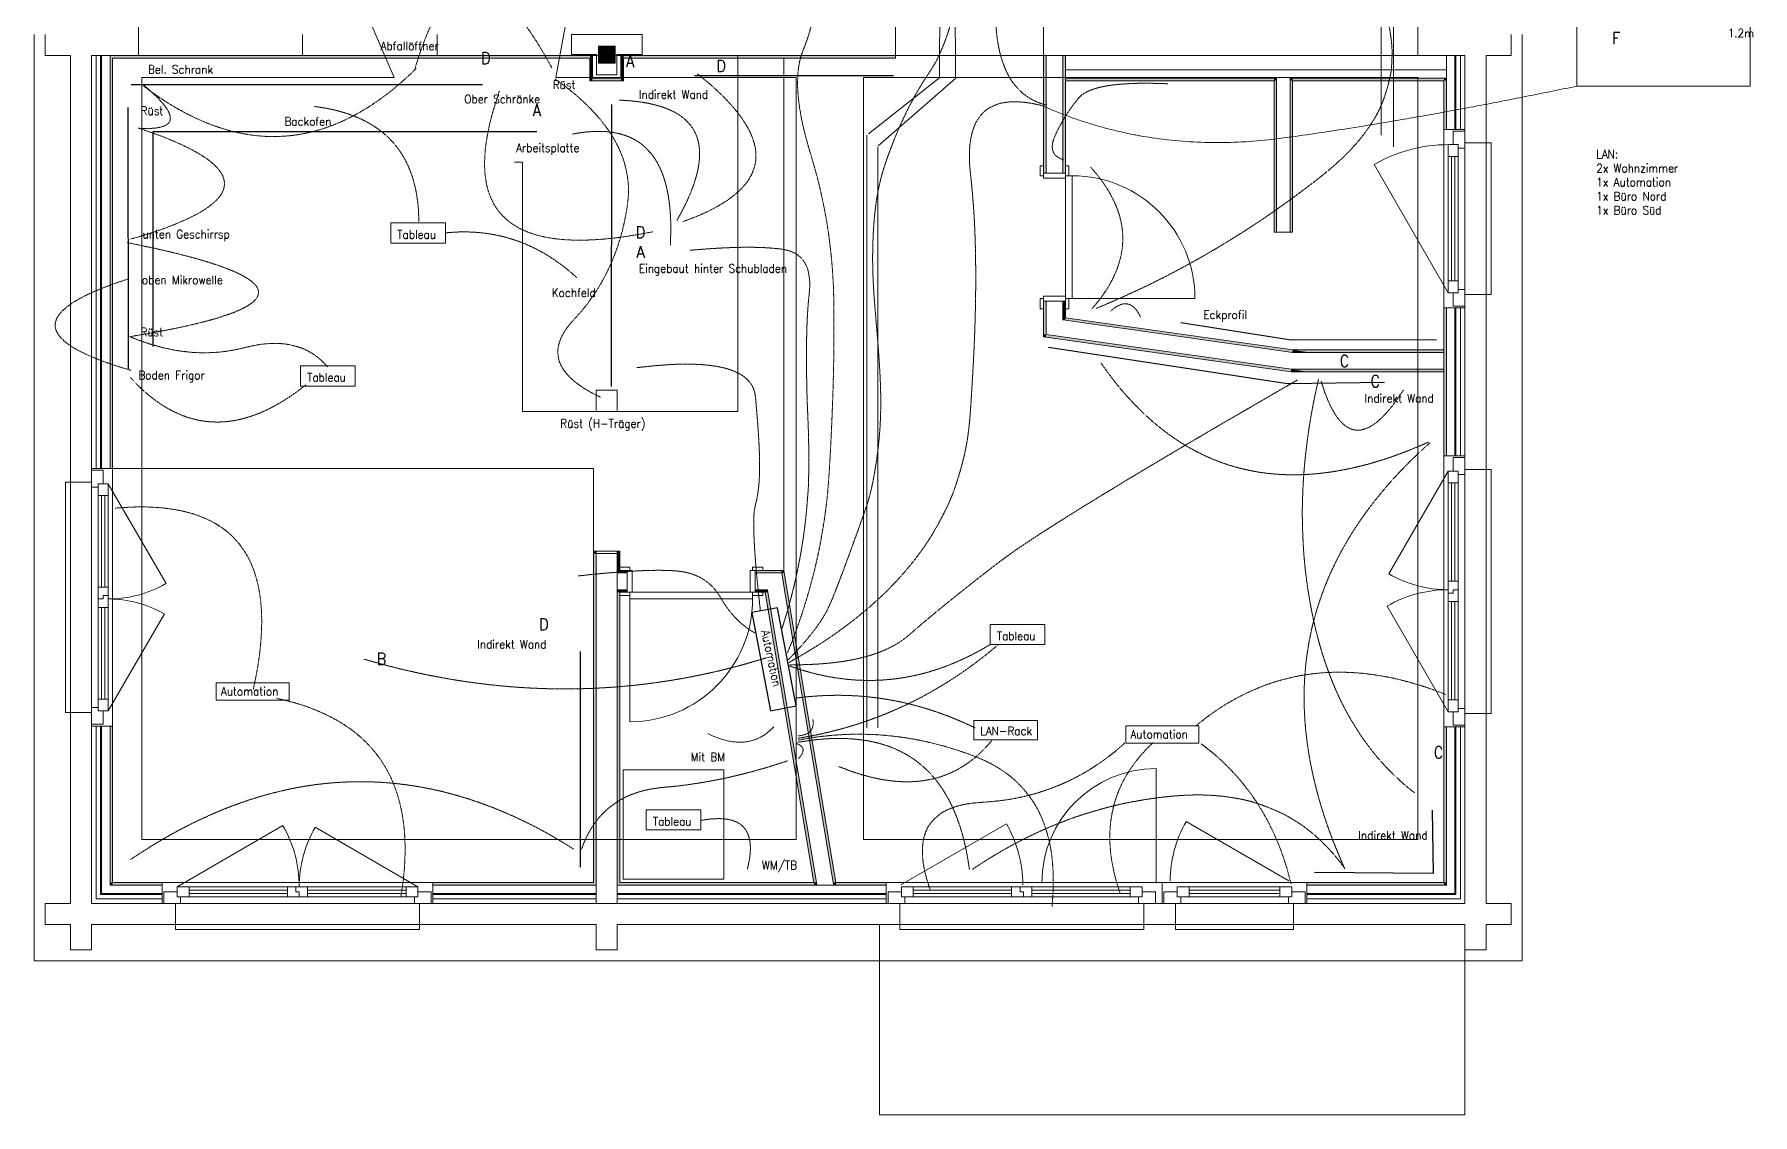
# Model space of a CAD drawing. Header units: millimetres. Extents: x -10377 to 8287, y -8757 to 3333.
# Drawn here: x -10347 to -132, y -8757 to -2337 of the extents above; entities that cross this region are included whole.
import ezdxf

# ---------------------------------------------------------------- set-up
doc = ezdxf.new("R2010")
doc.units = ezdxf.units.MM
doc.linetypes.add('CENTERTINY', pattern=[7.62, 4.7625, -0.9525, 0.9525, -0.9525])
doc.linetypes.add('DASHEDTINY', pattern=[2.8575, 1.905, -0.9525])
doc.layers.get('0').update_dxf_attribs({"linetype": 'CONTINUOUS'})
for name, color, linetype in [('0 Neu', 7, 'CONTINUOUS'), ('010 Aussenwände', 7, 'CONTINUOUS'), ('010 Aussenwände Bauteilschraffuren Neu', 7, 'CONTINUOUS'), ('010 Aussenwände Neu', 7, 'CONTINUOUS'), ('010 Aussenwände Schichttrennlinien Neu', 7, 'CONTINUOUS'), ('010 Fenster Neu', 7, 'CONTINUOUS'), ('010 Türen Neu', 7, 'CONTINUOUS'), ('015 Innenwände', 7, 'CONTINUOUS'), ('015 Innenwände Bauteilschraffuren Neu', 7, 'CONTINUOUS'), ('015 Innenwände Neu', 7, 'CONTINUOUS'), ('015 Innenwände Schichttrennlinien Neu', 7, 'CONTINUOUS'), ('020 Stützen Bauteilschraffuren Neu', 7, 'CONTINUOUS'), ('020 Stützen Neu', 7, 'CONTINUOUS'), ('035 Decken', 7, 'CONTINUOUS'), ('080 Raumdefinitionen innen Kontur Neu', 7, 'CONTINUOUS')]:
    doc.layers.add(name, color=color, linetype=linetype)
for name, color, linetype, lineweight in [('005 Keller', 7, 'CONTINUOUS', 0), ('007 Balkon', 7, 'CONTINUOUS', 0), ('230V Boden', 5, 'DASHEDTINY', 18), ('230V Decke', 5, 'CONTINUOUS', 18), ('230V Wand', 5, 'CENTERTINY', 18), ('400V Boden', 1, 'DASHEDTINY', 18), ('Bus Boden', 6, 'DASHEDTINY', 18), ('LAN Boden ', 3, 'DASHEDTINY', 18), ('LED Bänder', 150, 'CONTINUOUS', 30)]:
    doc.layers.add(name, color=color, linetype=linetype, lineweight=lineweight)
doc.layers.add('100 Betriebsmittel', color=253, linetype='CONTINUOUS', lineweight=0, true_color=0xa0a0a4)
doc.layers.add('105 Elektrotrasse', color=96, linetype='CONTINUOUS', lineweight=15, true_color=0x008000)
doc.styles.get("Standard").update_dxf_attribs({"font": 'standard'})

msp = doc.modelspace()

# ---------------------------------------------------------------- hatches: boundary and pattern name
at = {"layer": '010 Aussenwände Bauteilschraffuren Neu', "linetype": 'CONTINUOUS', "lineweight": 13, "true_color": 0xdfdfdf}
for points in [[(-2977, -2597), (-4217, -2597), (-4217, -2612), (-2977, -2612)], [(-2977, -2612), (-2962, -2612), (-2962, -2597), (-2977, -2597)], [(-2882, -2612), (-2867, -2612), (-2867, -2597), (-2882, -2597)], [(-2867, -2612), (-1967, -2612), (-1967, -2597), (-2867, -2597)]]:
    msp.add_hatch(color=254, dxfattribs=at).paths.add_polyline_path(points, flags=0)
at = {"layer": '015 Innenwände Bauteilschraffuren Neu', "linetype": 'CONTINUOUS', "lineweight": 13, "true_color": 0xdfdfdf}
for points in [[(-9897, -2462), (-9897, -4917), (-9882, -4917), (-9882, -2462)], [(-7044, -2462), (-9882, -2462), (-9882, -2477), (-7044, -2477)], [(-7044, -2462), (-7044, -2477), (-7029, -2462)], [(-7044, -2477), (-7029, -2477), (-7029, -2462)], [(-7029, -2597), (-7029, -2477), (-7044, -2477), (-7044, -2597)], [(-6859, -2477), (-6844, -2477), (-6859, -2462)], [(-6859, -2462), (-6844, -2477), (-6844, -2462)], [(-6859, -2477), (-6859, -2597), (-6844, -2597), (-6844, -2477)], [(-6844, -2477), (-5227, -2477), (-5227, -2462), (-6844, -2462)], [(-4332, -2462), (-4347, -2462), (-4347, -3162), (-4332, -3162)], [(-4232, -2462), (-4232, -3162), (-4217, -3162), (-4217, -2462)], [(-7044, -2597), (-7044, -2612), (-7029, -2597)], [(-7029, -2597), (-7044, -2612), (-7029, -2612)], [(-6859, -2597), (-7029, -2597), (-7029, -2612), (-6859, -2612)], [(-6859, -2597), (-6844, -2612), (-6844, -2597)], [(-6859, -2612), (-6844, -2612), (-6859, -2597)], [(-2977, -2612), (-2977, -3512), (-2962, -3512), (-2962, -2612)], [(-2867, -3512), (-2867, -2612), (-2882, -2612), (-2882, -3512)], [(-1967, -2612), (-1952, -2612), (-1952, -2597), (-1954, -2597)], [(-1967, -2612), (-1954, -2597), (-1967, -2597)], [(-1967, -2612), (-1967, -2902), (-1952, -2902), (-1952, -2612)], [(-4332, -3922), (-4347, -3922), (-4347, -4119), (-4332, -4121)], [(-4232, -3922), (-4232, -4019), (-4217, -4021), (-4217, -3922)], [(-1967, -4842), (-1952, -4842), (-1952, -3962), (-1967, -3962)], [(-4232, -4019), (-4232, -4034), (-4217, -4021)], [(-4217, -4021), (-4232, -4034), (-4217, -4036)], [(-4217, -4036), (-2868, -4227), (-2867, -4212), (-4217, -4021)], [(-4332, -4121), (-4347, -4119), (-4347, -4134)], [(-4332, -4121), (-4347, -4134), (-4332, -4136)], [(-4332, -4136), (-2876, -4342), (-2875, -4327), (-4332, -4121)], [(-2867, -4212), (-2868, -4227), (-2760, -4227)], [(-2760, -4227), (-1967, -4227), (-1967, -4212), (-2867, -4212)], [(-2876, -4342), (-2769, -4342), (-2875, -4327)], [(-2875, -4327), (-2769, -4342), (-1967, -4342), (-1967, -4327)], [(-7007, -5422), (-7022, -5407), (-7022, -5422)], [(-7007, -5407), (-7022, -5407), (-7007, -5422)], [(-6882, -5422), (-6867, -5422), (-6867, -5407)], [(-6882, -5407), (-6882, -5422), (-6867, -5407)], [(-7022, -5422), (-7022, -7377), (-7007, -7377), (-7007, -5422)], [(-6882, -5422), (-6882, -5522), (-6867, -5522), (-6867, -5422)], [(-6882, -5522), (-6882, -5537), (-6867, -5537), (-6867, -5522)], [(-6867, -5522), (-6867, -5537), (-6822, -5537), (-6822, -5522)], [(-6062, -5522), (-6062, -5537), (-5904, -5537), (-5907, -5522)], [(-5892, -5522), (-5907, -5522), (-5904, -5537)], [(-5904, -5537), (-5889, -5537), (-5892, -5522)], [(-5904, -5537), (-5597, -7377), (-5582, -7377), (-5889, -5537)], [(-6882, -5637), (-6882, -5652), (-6867, -5652), (-6867, -5637)], [(-6882, -5652), (-6882, -7377), (-6867, -7377), (-6867, -5652)], [(-6867, -5637), (-6867, -5652), (-6822, -5652), (-6822, -5637)], [(-6062, -5637), (-6062, -5652), (-6002, -5652), (-6004, -5637)], [(-5989, -5637), (-6004, -5637), (-6002, -5652)], [(-6002, -5652), (-5987, -5652), (-5989, -5637)], [(-6002, -5652), (-5713, -7377), (-5698, -7377), (-5987, -5652)], [(-9882, -6447), (-9897, -6447), (-9897, -7377), (-9882, -7377)], [(-1967, -7377), (-1952, -7377), (-1952, -6452), (-1967, -6452)], [(-9897, -7377), (-9897, -7392), (-9882, -7377)], [(-9882, -7377), (-9897, -7392), (-9882, -7392)], [(-9882, -7377), (-9882, -7392), (-9587, -7392), (-9587, -7377)], [(-7977, -7392), (-7007, -7392), (-7007, -7377), (-7977, -7377)], [(-5713, -7377), (-6882, -7377), (-6882, -7392), (-5711, -7392)], [(-5698, -7377), (-5713, -7377), (-5711, -7392), (-5696, -7392)], [(-5582, -7377), (-5597, -7377), (-5594, -7392), (-5579, -7392)], [(-5582, -7377), (-5579, -7392), (-5282, -7392), (-5282, -7377)], [(-1967, -7377), (-2782, -7377), (-2782, -7392), (-1967, -7392)], [(-1967, -7377), (-1952, -7392), (-1952, -7377)], [(-1967, -7392), (-1952, -7392), (-1967, -7377)]]:
    msp.add_hatch(color=254, dxfattribs=at).paths.add_polyline_path(points, flags=0)
at = {"layer": '020 Stützen Bauteilschraffuren Neu', "linetype": 'CONTINUOUS', "lineweight": 0}
msp.add_hatch(color=7, dxfattribs=at).paths.add_polyline_path([(-6994, -2507), (-6894, -2507), (-6894, -2407), (-6994, -2407)], flags=0)

# ---------------------------------------------------------------- linework, layer by layer
msp.add_line((-7682, -2636), (-9771, -2636))
at = {"layer": '0 Neu', "color": 7, "linetype": 'CONTINUOUS', "lineweight": 13}
msp.add_lwpolyline([(-7154, -2337), (-6734, -2337), (-6734, -2457), (-6884, -2457), (-6884, -2577), (-7004, -2577), (-7004, -2457), (-7154, -2457), (-7154, -2337)], dxfattribs=at)
at = {"layer": '005 Keller', "color": 7, "linetype": 'CONTINUOUS', "lineweight": 0}
for p, q in [((-10347, -7842), (-10347, -2337)), ((-1502, -7842), (-1502, -2337)), ((-10347, -7842), (-1502, -7842))]:
    msp.add_line(p, q, dxfattribs=at)
at = {"layer": '005 Keller', "color": 8, "linetype": 'CONTINUOUS', "lineweight": 13}
for points in [[(-8478, -1966), (-8207, -2592)], [(-7131, -1966), (-7247, -2592)], [(-7247, -2592), (-5817, -2592), (-5817, -7122), (-9707, -7122), (-9707, -2592), (-8207, -2592)]]:
    msp.add_lwpolyline(points, dxfattribs=at)
at = {"layer": '005 Keller', "color": 7, "linetype": 'CONTINUOUS', "lineweight": 0}
msp.add_lwpolyline([(-7492, -3097), (-7444, -3097), (-7444, -4577), (-6164, -4577), (-6164, -2462)], dxfattribs=at)
at = {"layer": '005 Keller', "color": 8, "linetype": 'CONTINUOUS', "lineweight": 13}
msp.add_lwpolyline([(-5417, -2592), (-2122, -2592), (-2122, -7122), (-5417, -7122)], close=True, dxfattribs=at)
at = {"layer": '007 Balkon', "color": 7, "linetype": 'CONTINUOUS', "lineweight": 0}
msp.add_lwpolyline([(-1842, -7627), (-1842, -8757), (-5322, -8757), (-5322, -7627)], dxfattribs=at)
at = {"layer": '010 Aussenwände', "color": 7, "linetype": 'CONTINUOUS', "lineweight": 18}
for p, q in [((-1842, -2982), (-1842, -2912)), ((-1717, -2982), (-1842, -2982)), ((-1717, -3882), (-1842, -3882)), ((-1842, -3882), (-1842, -3952)), ((-1842, -4922), (-1842, -4852)), ((-10132, -4997), (-10007, -4997)), ((-10007, -4997), (-10007, -4927)), ((-1717, -4922), (-1842, -4922)), ((-10132, -6367), (-10007, -6367)), ((-10007, -6367), (-10007, -6437)), ((-1717, -6372), (-1842, -6372)), ((-1842, -6372), (-1842, -6442)), ((-9507, -7502), (-9577, -7502)), ((-9507, -7627), (-9507, -7502)), ((-8057, -7627), (-8057, -7502)), ((-8057, -7502), (-7987, -7502)), ((-5202, -7502), (-5272, -7502)), ((-5202, -7627), (-5202, -7502)), ((-3752, -7627), (-3752, -7502)), ((-3752, -7502), (-3682, -7502)), ((-3562, -7502), (-3632, -7502)), ((-3562, -7627), (-3562, -7502)), ((-2862, -7627), (-2862, -7502)), ((-2862, -7502), (-2792, -7502))]:
    msp.add_line(p, q, dxfattribs=at)
for points in [[(-10132, -2462), (-10132, -4997)], [(-10007, -4997), (-10007, -2462)], [(-1842, -2462), (-1842, -2982)], [(-1717, -2982), (-1717, -2462)], [(-1842, -3882), (-1842, -4922)], [(-1717, -4922), (-1717, -3882)], [(-10132, -6367), (-10132, -7502)], [(-10007, -7502), (-10007, -6367)], [(-1842, -6372), (-1842, -7502)], [(-1717, -7502), (-1717, -6372)], [(-10132, -7502), (-10282, -7502)], [(-10282, -7502), (-10282, -7627)], [(-9507, -7502), (-10007, -7502)], [(-7007, -7502), (-8057, -7502)], [(-5202, -7502), (-6882, -7502)], [(-3562, -7502), (-3752, -7502)], [(-1842, -7502), (-2862, -7502)], [(-1567, -7502), (-1717, -7502)], [(-1567, -7627), (-1567, -7502)], [(-10282, -7627), (-10132, -7627)], [(-10132, -7627), (-10132, -7777)], [(-10007, -7627), (-9507, -7627)], [(-10007, -7777), (-10007, -7627)], [(-8057, -7627), (-7007, -7627)], [(-6882, -7627), (-5202, -7627)], [(-3752, -7627), (-3562, -7627)], [(-2862, -7627), (-1842, -7627)], [(-1842, -7627), (-1842, -7777)], [(-1717, -7627), (-1567, -7627)], [(-1717, -7777), (-1717, -7627)], [(-10132, -7777), (-10007, -7777)], [(-1842, -7777), (-1717, -7777)]]:
    msp.add_lwpolyline(points, dxfattribs=at)
at = {"layer": '010 Aussenwände Neu', "color": 7, "linetype": 'CONTINUOUS', "lineweight": 0}
for points in [[(-1952, -2462), (-4217, -2462)], [(-4217, -2462), (-4217, -2547)], [(-4217, -2547), (-4217, -2597)], [(-1902, -2462), (-1952, -2462)], [(-1896, -2462), (-1902, -2462)], [(-1869, -2462), (-1896, -2462)], [(-1842, -2462), (-1869, -2462)], [(-4217, -2597), (-4217, -2612)], [(-4217, -2612), (-2977, -2612)], [(-2867, -2612), (-1967, -2612)]]:
    msp.add_lwpolyline(points, dxfattribs=at)
at = {"layer": '010 Aussenwände Schichttrennlinien Neu', "color": 7, "linetype": 'CONTINUOUS', "lineweight": 0}
for p, q in [((-4217, -2547), (-1952, -2547)), ((-1952, -2462), (-1952, -2547)), ((-1952, -2462), (-1952, -2547)), ((-1952, -2547), (-1952, -2594)), ((-1952, -2547), (-1952, -2594)), ((-1902, -2462), (-1902, -2534)), ((-1896, -2462), (-1896, -2526)), ((-1869, -2462), (-1869, -2494)), ((-4217, -2597), (-2962, -2597)), ((-2962, -2597), (-2962, -2612)), ((-2962, -2597), (-2962, -2612)), ((-2882, -2612), (-2882, -2597)), ((-2882, -2612), (-2882, -2597)), ((-2882, -2597), (-1967, -2597)), ((-1954, -2597), (-1967, -2597)), ((-1954, -2597), (-1967, -2597))]:
    msp.add_line(p, q, dxfattribs=at)
at = {"layer": '010 Fenster Neu', "color": 7, "linetype": 'CONTINUOUS', "lineweight": 0}
for p, q in [((-1952, -2902), (-1967, -2902)), ((-1967, -3962), (-1967, -2902)), ((-1902, -2902), (-1952, -2902)), ((-1912, -2912), (-1912, -2992)), ((-1842, -2912), (-1912, -2912)), ((-1896, -2902), (-1902, -2902)), ((-1869, -2902), (-1896, -2902)), ((-1842, -2902), (-1869, -2902)), ((-1842, -3962), (-1842, -2902)), ((-1842, -3012), (-1842, -2912)), ((-1882, -2992), (-1942, -2992)), ((-1942, -2992), (-1942, -3062)), ((-1942, -3062), (-1942, -3802)), ((-1942, -3062), (-1882, -3062)), ((-1922, -3062), (-1922, -3802)), ((-1912, -2992), (-1882, -2992)), ((-1902, -3802), (-1902, -3062)), ((-1882, -2992), (-1882, -3012)), ((-1882, -3062), (-1882, -2992)), ((-1882, -3012), (-1842, -3012)), ((-1882, -3802), (-1882, -3062)), ((-1842, -3852), (-1842, -3012)), ((-1717, -2982), (-1687, -2982)), ((-1717, -2982), (-1717, -3882)), ((-1687, -2982), (-1687, -3882)), ((-1942, -3872), (-2382, -3109)), ((-1882, -3802), (-1942, -3802)), ((-1942, -3802), (-1942, -3872)), ((-1942, -3872), (-1882, -3872)), ((-1882, -3872), (-1912, -3872)), ((-1912, -3872), (-1912, -3952)), ((-1882, -3872), (-1882, -3802)), ((-1842, -3852), (-1882, -3852)), ((-1882, -3852), (-1882, -3872)), ((-1842, -3952), (-1842, -3852)), ((-1687, -3882), (-1717, -3882)), ((-1952, -3962), (-1967, -3962)), ((-1902, -3962), (-1952, -3962)), ((-1912, -3952), (-1842, -3952)), ((-1896, -3962), (-1902, -3962)), ((-1869, -3962), (-1896, -3962)), ((-1842, -3962), (-1869, -3962)), ((-1952, -4842), (-1967, -4842)), ((-1967, -6452), (-1967, -4842)), ((-1902, -4842), (-1952, -4842)), ((-1912, -4932), (-1912, -4852)), ((-1912, -4852), (-1842, -4852)), ((-1896, -4842), (-1902, -4842)), ((-1869, -4842), (-1896, -4842)), ((-1842, -4842), (-1869, -4842)), ((-1842, -6452), (-1842, -4842)), ((-1842, -4852), (-1842, -4952)), ((-10132, -4997), (-10162, -4997)), ((-10162, -4997), (-10162, -6367)), ((-10132, -4997), (-10132, -6367)), ((-10007, -4917), (-9980, -4917)), ((-10007, -6447), (-10007, -4917)), ((-10007, -5027), (-10007, -4927)), ((-10007, -4927), (-9937, -4927)), ((-9980, -4917), (-9953, -4917)), ((-9953, -4917), (-9947, -4917)), ((-9947, -4917), (-9897, -4917)), ((-9937, -4927), (-9937, -5007)), ((-9897, -4917), (-9882, -4917)), ((-9882, -6447), (-9882, -4917)), ((-1942, -4932), (-2294, -5542)), ((-1942, -5002), (-1942, -4932)), ((-1942, -4932), (-1882, -4932)), ((-1942, -5587), (-1942, -5002)), ((-1882, -5002), (-1942, -5002)), ((-1922, -5587), (-1922, -5002)), ((-1882, -4932), (-1912, -4932)), ((-1902, -5002), (-1902, -5587)), ((-1882, -4952), (-1882, -4932)), ((-1882, -4932), (-1882, -5002)), ((-1842, -4952), (-1882, -4952)), ((-1882, -5002), (-1882, -5587)), ((-1842, -4952), (-1842, -6342)), ((-1687, -4922), (-1717, -4922)), ((-1717, -6372), (-1717, -4922)), ((-1687, -6372), (-1687, -4922)), ((-10007, -6337), (-10007, -5027)), ((-9967, -5027), (-10007, -5027)), ((-9937, -5007), (-9967, -5007)), ((-9967, -5007), (-9967, -5027)), ((-9967, -5007), (-9907, -5007)), ((-9967, -5077), (-9967, -5007)), ((-9967, -5622), (-9967, -5077)), ((-9907, -5077), (-9967, -5077)), ((-9947, -5622), (-9947, -5077)), ((-9927, -5077), (-9927, -5622)), ((-9907, -5007), (-9907, -5077)), ((-9907, -5007), (-9564, -5600)), ((-9907, -5077), (-9907, -5622)), ((-1942, -5657), (-1942, -5587)), ((-1942, -5587), (-1882, -5587)), ((-1882, -5587), (-1882, -5637)), ((-9967, -5692), (-9967, -5622)), ((-9967, -5622), (-9907, -5622)), ((-9937, -5692), (-9967, -5692)), ((-9967, -5742), (-9967, -5692)), ((-9967, -5692), (-9937, -5692)), ((-9937, -5672), (-9937, -5692)), ((-9907, -5672), (-9937, -5672)), ((-9937, -5692), (-9937, -5672)), ((-9937, -5672), (-9907, -5672)), ((-9907, -5622), (-9907, -5672)), ((-9907, -5672), (-9907, -5742)), ((-1942, -5707), (-1942, -5657)), ((-1942, -5657), (-1912, -5657)), ((-1912, -5657), (-1942, -5657)), ((-1942, -6292), (-1942, -5707)), ((-1882, -5707), (-1942, -5707)), ((-1922, -6292), (-1922, -5707)), ((-1912, -5657), (-1912, -5637)), ((-1912, -5637), (-1882, -5637)), ((-1912, -5637), (-1912, -5657)), ((-1882, -5637), (-1912, -5637)), ((-1902, -5707), (-1902, -6292)), ((-1882, -5637), (-1882, -5707)), ((-1882, -5707), (-1882, -6292)), ((-9967, -6287), (-9967, -5742)), ((-9907, -5742), (-9967, -5742)), ((-9947, -6287), (-9947, -5742)), ((-9927, -5742), (-9927, -6287)), ((-9907, -5742), (-9907, -6287)), ((-9907, -6357), (-9574, -5781)), ((-1942, -6362), (-2304, -5734)), ((-9967, -6287), (-9907, -6287)), ((-9967, -6357), (-9967, -6287)), ((-9907, -6287), (-9907, -6357)), ((-1942, -6362), (-1942, -6292)), ((-1942, -6292), (-1882, -6292)), ((-1882, -6292), (-1882, -6362)), ((-10162, -6367), (-10132, -6367)), ((-10007, -6437), (-10007, -6337)), ((-10007, -6337), (-9967, -6337)), ((-9967, -6337), (-9967, -6357)), ((-9967, -6357), (-9937, -6357)), ((-9907, -6357), (-9967, -6357)), ((-9937, -6357), (-9937, -6437)), ((-1882, -6362), (-1942, -6362)), ((-1912, -6442), (-1912, -6362)), ((-1912, -6362), (-1882, -6362)), ((-1882, -6362), (-1882, -6342)), ((-1882, -6342), (-1842, -6342)), ((-1842, -6342), (-1842, -6442)), ((-1717, -6372), (-1687, -6372)), ((-9937, -6437), (-10007, -6437)), ((-10007, -6447), (-9980, -6447)), ((-9980, -6447), (-9953, -6447)), ((-9953, -6447), (-9947, -6447)), ((-9947, -6447), (-9897, -6447)), ((-9897, -6447), (-9882, -6447)), ((-1952, -6452), (-1967, -6452)), ((-1902, -6452), (-1952, -6452)), ((-1842, -6442), (-1912, -6442)), ((-1896, -6452), (-1902, -6452)), ((-1869, -6452), (-1896, -6452)), ((-1842, -6452), (-1869, -6452)), ((-3678, -7380), (-3678, -6700)), ((-9497, -7402), (-8869, -7039)), ((-5196, -7391), (-4568, -7028)), ((-2889, -7368), (-3500, -7015)), ((-8067, -7402), (-8677, -7049)), ((-9587, -7392), (-9587, -7377)), ((-9587, -7377), (-7977, -7377)), ((-9587, -7442), (-9587, -7392)), ((-9587, -7448), (-9587, -7442)), ((-9587, -7475), (-9587, -7448)), ((-9577, -7432), (-9497, -7432)), ((-9577, -7502), (-9577, -7432)), ((-9497, -7462), (-9497, -7402)), ((-9497, -7402), (-9427, -7402)), ((-9497, -7432), (-9497, -7462)), ((-9427, -7402), (-8842, -7402)), ((-9427, -7402), (-9427, -7462)), ((-9427, -7422), (-8842, -7422)), ((-8842, -7442), (-9427, -7442)), ((-8842, -7462), (-8842, -7402)), ((-8842, -7402), (-8792, -7402)), ((-8792, -7402), (-8792, -7432)), ((-8792, -7432), (-8792, -7402)), ((-8792, -7402), (-8722, -7402)), ((-8792, -7432), (-8772, -7432)), ((-8772, -7432), (-8792, -7432)), ((-8772, -7432), (-8772, -7462)), ((-8772, -7462), (-8772, -7432)), ((-8722, -7402), (-8137, -7402)), ((-8722, -7402), (-8722, -7462)), ((-8722, -7422), (-8137, -7422)), ((-8137, -7442), (-8722, -7442)), ((-8137, -7462), (-8137, -7402)), ((-8137, -7402), (-8067, -7402)), ((-8067, -7402), (-8067, -7462)), ((-8067, -7462), (-8067, -7432)), ((-8067, -7432), (-7987, -7432)), ((-7987, -7432), (-7987, -7502)), ((-7977, -7392), (-7977, -7377)), ((-7977, -7442), (-7977, -7392)), ((-7977, -7448), (-7977, -7442)), ((-7977, -7475), (-7977, -7448)), ((-5282, -7392), (-5282, -7377)), ((-5282, -7377), (-3642, -7377)), ((-5282, -7442), (-5282, -7392)), ((-5282, -7448), (-5282, -7442)), ((-5282, -7475), (-5282, -7448)), ((-5272, -7432), (-5192, -7432)), ((-5272, -7502), (-5272, -7432)), ((-5192, -7462), (-5192, -7402)), ((-5192, -7402), (-5122, -7402)), ((-5192, -7432), (-5192, -7462)), ((-5122, -7402), (-4537, -7402)), ((-5122, -7402), (-5122, -7462)), ((-5122, -7422), (-4537, -7422)), ((-4537, -7442), (-5122, -7442)), ((-4537, -7462), (-4537, -7402)), ((-4537, -7402), (-4487, -7402)), ((-4487, -7402), (-4487, -7432)), ((-4487, -7432), (-4487, -7402)), ((-4487, -7402), (-4417, -7402)), ((-4487, -7432), (-4467, -7432)), ((-4467, -7432), (-4487, -7432)), ((-4467, -7432), (-4467, -7462)), ((-4467, -7462), (-4467, -7432)), ((-4417, -7402), (-3832, -7402)), ((-4417, -7402), (-4417, -7462)), ((-4417, -7422), (-3832, -7422)), ((-3832, -7442), (-4417, -7442)), ((-3832, -7462), (-3832, -7402)), ((-3832, -7402), (-3762, -7402)), ((-3762, -7402), (-3762, -7462)), ((-3762, -7462), (-3762, -7432)), ((-3762, -7432), (-3682, -7432)), ((-3682, -7432), (-3682, -7502)), ((-3642, -7392), (-3642, -7377)), ((-3642, -7392), (-3642, -7377)), ((-3642, -7377), (-2782, -7377)), ((-3642, -7442), (-3642, -7392)), ((-3642, -7442), (-3642, -7392)), ((-3642, -7448), (-3642, -7442)), ((-3642, -7448), (-3642, -7442)), ((-3642, -7475), (-3642, -7448)), ((-3642, -7475), (-3642, -7448)), ((-3632, -7432), (-3552, -7432)), ((-3632, -7502), (-3632, -7432)), ((-3552, -7462), (-3552, -7402)), ((-3552, -7402), (-3482, -7402)), ((-3552, -7432), (-3552, -7462)), ((-3482, -7402), (-2942, -7402)), ((-3482, -7402), (-3482, -7462)), ((-3482, -7422), (-2942, -7422)), ((-2942, -7442), (-3482, -7442)), ((-2942, -7462), (-2942, -7402)), ((-2942, -7402), (-2872, -7402)), ((-2872, -7402), (-2872, -7462)), ((-2872, -7462), (-2872, -7432)), ((-2872, -7432), (-2792, -7432)), ((-2792, -7432), (-2792, -7502)), ((-2782, -7392), (-2782, -7377)), ((-2782, -7442), (-2782, -7392)), ((-2782, -7448), (-2782, -7442)), ((-2782, -7475), (-2782, -7448)), ((-9587, -7502), (-9587, -7475)), ((-9587, -7502), (-7977, -7502)), ((-9477, -7502), (-9577, -7502)), ((-9497, -7462), (-9477, -7462)), ((-9427, -7462), (-9497, -7462)), ((-9477, -7462), (-9477, -7502)), ((-8087, -7502), (-9477, -7502)), ((-8842, -7462), (-9427, -7462)), ((-8772, -7462), (-8842, -7462)), ((-8722, -7462), (-8772, -7462)), ((-8137, -7462), (-8722, -7462)), ((-8067, -7462), (-8137, -7462)), ((-8087, -7502), (-8087, -7462)), ((-8087, -7462), (-8067, -7462)), ((-7987, -7502), (-8087, -7502)), ((-7977, -7502), (-7977, -7475)), ((-5282, -7502), (-5282, -7475)), ((-5282, -7502), (-3642, -7502)), ((-5172, -7502), (-5272, -7502)), ((-5192, -7462), (-5172, -7462)), ((-5122, -7462), (-5192, -7462)), ((-5172, -7462), (-5172, -7502)), ((-3782, -7502), (-5172, -7502)), ((-4537, -7462), (-5122, -7462)), ((-4467, -7462), (-4537, -7462)), ((-4417, -7462), (-4467, -7462)), ((-3832, -7462), (-4417, -7462)), ((-3762, -7462), (-3832, -7462)), ((-3782, -7502), (-3782, -7462)), ((-3782, -7462), (-3762, -7462)), ((-3682, -7502), (-3782, -7502)), ((-3642, -7502), (-3642, -7475)), ((-3642, -7502), (-3642, -7475)), ((-3642, -7502), (-2782, -7502)), ((-3532, -7502), (-3632, -7502)), ((-3552, -7462), (-3532, -7462)), ((-3482, -7462), (-3552, -7462)), ((-3532, -7462), (-3532, -7502)), ((-2892, -7502), (-3532, -7502)), ((-2942, -7462), (-3482, -7462)), ((-2872, -7462), (-2942, -7462)), ((-2892, -7502), (-2892, -7462)), ((-2892, -7462), (-2872, -7462)), ((-2792, -7502), (-2892, -7502)), ((-2782, -7502), (-2782, -7475)), ((-9507, -7627), (-9507, -7657)), ((-9507, -7627), (-8057, -7627)), ((-9507, -7657), (-8057, -7657)), ((-8057, -7657), (-8057, -7627)), ((-5202, -7627), (-5202, -7657)), ((-5202, -7627), (-3752, -7627)), ((-5202, -7657), (-3752, -7657)), ((-3752, -7657), (-3752, -7627)), ((-3562, -7627), (-3562, -7657)), ((-3562, -7627), (-2862, -7627)), ((-3562, -7657), (-2862, -7657)), ((-2862, -7657), (-2862, -7627))]:
    msp.add_line(p, q, dxfattribs=at)
at = {"layer": '010 Fenster Neu', "color": 7, "linetype": 'CONTINUOUS', "lineweight": 18}
for p, q in [((-1842, -2982), (-1842, -2912)), ((-1842, -2982), (-1842, -2912)), ((-1717, -2982), (-1842, -2982)), ((-1842, -3882), (-1842, -3952)), ((-1842, -3882), (-1842, -3952)), ((-1717, -3882), (-1842, -3882)), ((-1842, -4922), (-1842, -4852)), ((-1842, -4922), (-1842, -4852)), ((-10132, -4997), (-10007, -4997)), ((-10007, -4997), (-10007, -4927)), ((-10007, -4997), (-10007, -4927)), ((-1717, -4922), (-1842, -4922)), ((-10132, -6367), (-10007, -6367)), ((-10007, -6367), (-10007, -6437)), ((-10007, -6367), (-10007, -6437)), ((-1842, -6372), (-1842, -6442)), ((-1842, -6372), (-1842, -6442)), ((-1717, -6372), (-1842, -6372)), ((-9507, -7502), (-9577, -7502)), ((-9507, -7502), (-9577, -7502)), ((-9507, -7627), (-9507, -7502)), ((-8057, -7502), (-7987, -7502)), ((-8057, -7502), (-7987, -7502)), ((-8057, -7627), (-8057, -7502)), ((-5202, -7502), (-5272, -7502)), ((-5202, -7502), (-5272, -7502)), ((-5202, -7627), (-5202, -7502)), ((-3752, -7502), (-3682, -7502)), ((-3752, -7502), (-3682, -7502)), ((-3752, -7627), (-3752, -7502)), ((-3562, -7502), (-3632, -7502)), ((-3562, -7502), (-3632, -7502)), ((-3562, -7627), (-3562, -7502)), ((-2862, -7502), (-2792, -7502)), ((-2862, -7502), (-2792, -7502)), ((-2862, -7627), (-2862, -7502))]:
    msp.add_line(p, q, dxfattribs=at)
at = {"layer": '010 Fenster Neu', "color": 7, "linetype": 'CONTINUOUS', "lineweight": 0}
for centre, radius, start, end in [((-1942, -3872), 880, 90, 120), ((-9907, -5007), 685, 270, 300), ((-1942, -4932), 705, 240, 270), ((-9907, -6357), 665, 60, 90), ((-1942, -6362), 725, 90, 120), ((-3678, -7380), 680, 90, 180), ((-9497, -7402), 725, 0, 30), ((-5196, -7391), 725, 0, 30), ((-2889, -7368), 705, 150, 180), ((-8067, -7402), 705, 150, 180)]:
    msp.add_arc(centre, radius, start, end, dxfattribs=at)
at = {"layer": '010 Türen Neu', "color": 7, "linetype": 'CONTINUOUS', "lineweight": 0}
for p, q in [((-4347, -3117), (-4367, -3117)), ((-4367, -3117), (-4367, -3177)), ((-4347, -3177), (-4347, -3117)), ((-4347, -3162), (-4347, -3192)), ((-4217, -3162), (-4347, -3162)), ((-4332, -3162), (-4347, -3162)), ((-4332, -3162), (-4347, -3162)), ((-4232, -3162), (-4332, -3162)), ((-4232, -3162), (-4332, -3162)), ((-4217, -3162), (-4232, -3162)), ((-4217, -3162), (-4232, -3162)), ((-4197, -3117), (-4217, -3117)), ((-4217, -3117), (-4217, -3177)), ((-4217, -3192), (-4217, -3162)), ((-4197, -3177), (-4197, -3117)), ((-4367, -3177), (-4347, -3177)), ((-4347, -3192), (-4217, -3192)), ((-4217, -3177), (-4197, -3177)), ((-4177, -3177), (-4217, -3177)), ((-4217, -3177), (-4217, -3907)), ((-4177, -3907), (-4177, -3177)), ((-4347, -3907), (-4367, -3907)), ((-4367, -3907), (-4367, -3967)), ((-4367, -3967), (-4347, -3967)), ((-4217, -3892), (-4347, -3892)), ((-4347, -3892), (-4347, -3922)), ((-4347, -3967), (-4347, -3907)), ((-4347, -3922), (-4217, -3922)), ((-4332, -3922), (-4347, -3922)), ((-4332, -3922), (-4347, -3922)), ((-4232, -3922), (-4332, -3922)), ((-4232, -3922), (-4332, -3922)), ((-4217, -3922), (-4232, -3922)), ((-4217, -3922), (-4232, -3922)), ((-4217, -3922), (-4217, -3892)), ((-4197, -3907), (-4217, -3907)), ((-4217, -3907), (-4217, -3967)), ((-4217, -3907), (-4177, -3907)), ((-4217, -3967), (-4197, -3967)), ((-4197, -3967), (-4197, -3907)), ((-4177, -3907), (-3447, -3907)), ((-6807, -5502), (-6867, -5502)), ((-6867, -5502), (-6867, -5522)), ((-6807, -5522), (-6807, -5502)), ((-6017, -5502), (-6077, -5502)), ((-6077, -5502), (-6077, -5522)), ((-6017, -5522), (-6017, -5502)), ((-6867, -5522), (-6807, -5522)), ((-6792, -5522), (-6822, -5522)), ((-6822, -5522), (-6822, -5652)), ((-6822, -5537), (-6822, -5522)), ((-6822, -5537), (-6822, -5522)), ((-6822, -5637), (-6822, -5537)), ((-6822, -5637), (-6822, -5537)), ((-6792, -5652), (-6792, -5522)), ((-6062, -5522), (-6092, -5522)), ((-6092, -5522), (-6092, -5652)), ((-6077, -5522), (-6017, -5522)), ((-6062, -5652), (-6062, -5522)), ((-6062, -5537), (-6062, -5522)), ((-6062, -5537), (-6062, -5522)), ((-6062, -5637), (-6062, -5537)), ((-6062, -5637), (-6062, -5537)), ((-6867, -5652), (-6867, -5672)), ((-6807, -5652), (-6867, -5652)), ((-6867, -5672), (-6807, -5672)), ((-6822, -5652), (-6822, -5637)), ((-6822, -5652), (-6822, -5637)), ((-6822, -5652), (-6792, -5652)), ((-6807, -5672), (-6807, -5652)), ((-6807, -5652), (-6807, -5692)), ((-6077, -5652), (-6807, -5652)), ((-6807, -5692), (-6077, -5692)), ((-6807, -5692), (-6807, -6422)), ((-6092, -5652), (-6062, -5652)), ((-6077, -5652), (-6077, -5672)), ((-6017, -5652), (-6077, -5652)), ((-6077, -5692), (-6077, -5652)), ((-6077, -5672), (-6017, -5672)), ((-6062, -5652), (-6062, -5637)), ((-6062, -5652), (-6062, -5637)), ((-6017, -5672), (-6017, -5652))]:
    msp.add_line(p, q, dxfattribs=at)
for centre, start, end in [((-4177, -3907), 0, 90), ((-6807, -5692), 270, 0)]:
    msp.add_arc(centre, 730, start, end, dxfattribs=at)
at = {"layer": '015 Innenwände', "color": 7, "linetype": 'CONTINUOUS', "lineweight": 18}
for points in [[(-10282, -2337), (-10282, -2462)], [(-8752, -2337), (-8752, -2462)], [(-7952, -2462), (-7952, -2337)], [(-5227, -2337), (-5227, -2462)], [(-4347, -2462), (-4347, -2337)], [(-1567, -2462), (-1567, -2337)], [(-10282, -2462), (-10132, -2462)], [(-10007, -2462), (-8752, -2462)], [(-7952, -2462), (-6994, -2462)], [(-6894, -2462), (-5227, -2462)], [(-4347, -2462), (-1842, -2462)], [(-1717, -2462), (-1567, -2462)], [(-6882, -4452), (-7007, -4452)], [(-7007, -4452), (-7007, -4572)], [(-6882, -4572), (-6882, -4452)], [(-7007, -5422), (-6882, -5422)], [(-7007, -5422), (-7007, -7502)], [(-6882, -7502), (-6882, -5422)], [(-7007, -7627), (-7007, -7777)], [(-6882, -7777), (-6882, -7627)], [(-7007, -7777), (-6882, -7777)]]:
    msp.add_lwpolyline(points, dxfattribs=at)
at = {"layer": '015 Innenwände Neu', "color": 7, "linetype": 'CONTINUOUS', "lineweight": 0}
for p, q in [((-1952, -2902), (-1967, -2902)), ((-1902, -2902), (-1952, -2902)), ((-1896, -2902), (-1902, -2902)), ((-1869, -2902), (-1896, -2902)), ((-1842, -2902), (-1869, -2902)), ((-4332, -3162), (-4347, -3162)), ((-4232, -3162), (-4332, -3162)), ((-4217, -3162), (-4232, -3162)), ((-4332, -3922), (-4347, -3922)), ((-4232, -3922), (-4332, -3922)), ((-4217, -3922), (-4232, -3922)), ((-1952, -3962), (-1967, -3962)), ((-1902, -3962), (-1952, -3962)), ((-1896, -3962), (-1902, -3962)), ((-1869, -3962), (-1896, -3962)), ((-1842, -3962), (-1869, -3962)), ((-1952, -4842), (-1967, -4842)), ((-1902, -4842), (-1952, -4842)), ((-1896, -4842), (-1902, -4842)), ((-1869, -4842), (-1896, -4842)), ((-1842, -4842), (-1869, -4842)), ((-10007, -4917), (-9980, -4917)), ((-9980, -4917), (-9953, -4917)), ((-9953, -4917), (-9947, -4917)), ((-9947, -4917), (-9897, -4917)), ((-9897, -4917), (-9882, -4917)), ((-6822, -5537), (-6822, -5522)), ((-6822, -5637), (-6822, -5537)), ((-6062, -5537), (-6062, -5522)), ((-6062, -5637), (-6062, -5537)), ((-6822, -5652), (-6822, -5637)), ((-6062, -5652), (-6062, -5637)), ((-10007, -6447), (-9980, -6447)), ((-9980, -6447), (-9953, -6447)), ((-9953, -6447), (-9947, -6447)), ((-9947, -6447), (-9897, -6447)), ((-9897, -6447), (-9882, -6447)), ((-1952, -6452), (-1967, -6452)), ((-1902, -6452), (-1952, -6452)), ((-1896, -6452), (-1902, -6452)), ((-1869, -6452), (-1896, -6452)), ((-1842, -6452), (-1869, -6452)), ((-9587, -7392), (-9587, -7377)), ((-9587, -7442), (-9587, -7392)), ((-9587, -7448), (-9587, -7442)), ((-9587, -7475), (-9587, -7448)), ((-7977, -7392), (-7977, -7377)), ((-7977, -7442), (-7977, -7392)), ((-7977, -7448), (-7977, -7442)), ((-7977, -7475), (-7977, -7448)), ((-5282, -7392), (-5282, -7377)), ((-5282, -7442), (-5282, -7392)), ((-5282, -7448), (-5282, -7442)), ((-5282, -7475), (-5282, -7448)), ((-2782, -7392), (-2782, -7377)), ((-2782, -7442), (-2782, -7392)), ((-2782, -7448), (-2782, -7442)), ((-2782, -7475), (-2782, -7448)), ((-9587, -7502), (-9587, -7475)), ((-7977, -7502), (-7977, -7475)), ((-5282, -7502), (-5282, -7475)), ((-2782, -7502), (-2782, -7475))]:
    msp.add_line(p, q, dxfattribs=at)
for points in [[(-8752, -2337), (-8752, -2462)], [(-7952, -2462), (-7952, -2337)], [(-10007, -2462), (-10007, -4917)], [(-10007, -2462), (-9980, -2462)], [(-9980, -2462), (-9953, -2462)], [(-9953, -2462), (-9947, -2462)], [(-9947, -2462), (-9897, -2462)], [(-9897, -2462), (-9882, -2462)], [(-7029, -2462), (-9882, -2462)], [(-9882, -4917), (-9882, -2477)], [(-9882, -2477), (-7044, -2477)], [(-8752, -2462), (-7952, -2462)], [(-7044, -2477), (-7044, -2612)], [(-7029, -2462), (-7029, -2477)], [(-6994, -2462), (-7029, -2462)], [(-7029, -2462), (-7029, -2597)], [(-7029, -2597), (-7029, -2477)], [(-6860, -2462), (-6894, -2462)], [(-6860, -2597), (-6860, -2462)], [(-6859, -2462), (-6844, -2462)], [(-6859, -2462), (-6859, -2597)], [(-5227, -2462), (-6844, -2462)], [(-6844, -2612), (-6844, -2477)], [(-6844, -2477), (-5227, -2477)], [(-5227, -2477), (-5227, -2462)], [(-4347, -2462), (-4332, -2462)], [(-4347, -2462), (-4347, -3162)], [(-4332, -2462), (-4232, -2462)], [(-4232, -2462), (-4217, -2462)], [(-4217, -3162), (-4217, -2462)], [(-1842, -2902), (-1842, -2462)], [(-7044, -2612), (-7029, -2612)], [(-6859, -2597), (-7029, -2597)], [(-7029, -2597), (-6860, -2597)], [(-7029, -2612), (-6859, -2612)], [(-6844, -2612), (-6859, -2612)], [(-2977, -2612), (-2977, -3512)], [(-2867, -3512), (-2867, -2612)], [(-1967, -2612), (-1967, -2902)], [(-2962, -3512), (-2977, -3512)], [(-2882, -3512), (-2962, -3512)], [(-2867, -3512), (-2882, -3512)], [(-4347, -3922), (-4347, -4134)], [(-4217, -4021), (-4217, -3922)], [(-1967, -3962), (-1967, -4842)], [(-1842, -4842), (-1842, -3962)], [(-2867, -4212), (-4217, -4021)], [(-4347, -4134), (-4332, -4136)], [(-4332, -4136), (-2876, -4342)], [(-1967, -4212), (-2867, -4212)], [(-1967, -4227), (-1967, -4212)], [(-1967, -4327), (-1967, -4227)], [(-2876, -4342), (-1967, -4342)], [(-1967, -4342), (-1967, -4327)], [(-7022, -5407), (-7022, -7377)], [(-7007, -5407), (-7022, -5407)], [(-6867, -5407), (-6882, -5407)], [(-6867, -5522), (-6867, -5407)], [(-7007, -7377), (-7007, -5422)], [(-6882, -5422), (-6882, -5522)], [(-6882, -5522), (-6882, -5537)], [(-6882, -5537), (-6882, -5637)], [(-6822, -5522), (-6867, -5522)], [(-5892, -5522), (-6062, -5522)], [(-5892, -5522), (-5889, -5537)], [(-5582, -7377), (-5889, -5537)], [(-6882, -5637), (-6882, -5652)], [(-6882, -5652), (-6882, -7377)], [(-6867, -5652), (-6822, -5652)], [(-6867, -7377), (-6867, -5652)], [(-6062, -5652), (-6002, -5652)], [(-6002, -5652), (-5713, -7377)], [(-10007, -6447), (-10007, -7502)], [(-9882, -7377), (-9882, -6447)], [(-1967, -6452), (-1967, -7377)], [(-1842, -7502), (-1842, -6452)], [(-6247, -6707), (-6847, -6707)], [(-6847, -6707), (-6847, -7357)], [(-6247, -7357), (-6247, -6707)], [(-9587, -7377), (-9882, -7377)], [(-7022, -7377), (-7977, -7377)], [(-7007, -7392), (-7007, -7377)], [(-7007, -7442), (-7007, -7392)], [(-7007, -7448), (-7007, -7442)], [(-7007, -7475), (-7007, -7448)], [(-6882, -7392), (-6882, -7377)], [(-6882, -7442), (-6882, -7392)], [(-6882, -7448), (-6882, -7442)], [(-6882, -7475), (-6882, -7448)], [(-5713, -7377), (-6867, -7377)], [(-6847, -7357), (-6247, -7357)], [(-5282, -7377), (-5582, -7377)], [(-1967, -7377), (-2782, -7377)], [(-10007, -7502), (-9980, -7502)], [(-9980, -7502), (-9587, -7502)], [(-7977, -7502), (-7007, -7502)], [(-7007, -7502), (-7007, -7475)], [(-6882, -7502), (-6882, -7475)], [(-6882, -7502), (-5282, -7502)], [(-2782, -7502), (-1869, -7502)], [(-1842, -7502), (-1869, -7502)]]:
    msp.add_lwpolyline(points, dxfattribs=at)
at = {"layer": '015 Innenwände Schichttrennlinien Neu', "color": 7, "linetype": 'CONTINUOUS', "lineweight": 0}
for p, q in [((-9980, -2462), (-9980, -4917)), ((-9953, -2462), (-9953, -4917)), ((-9947, -2462), (-9947, -4917)), ((-9897, -4917), (-9897, -2462)), ((-4332, -2462), (-4332, -3162)), ((-4232, -3162), (-4232, -2462)), ((-1902, -2902), (-1902, -2534)), ((-1896, -2902), (-1896, -2526)), ((-1869, -2902), (-1869, -2494)), ((-2962, -2612), (-2962, -3512)), ((-2882, -3512), (-2882, -2612)), ((-1952, -2597), (-1954, -2597)), ((-1952, -2597), (-1954, -2597)), ((-1952, -2597), (-1952, -2594)), ((-1952, -2597), (-1952, -2594)), ((-1952, -2597), (-1952, -2902)), ((-4332, -3922), (-4332, -4020)), ((-4232, -4034), (-4232, -3922)), ((-1952, -3962), (-1952, -4842)), ((-1902, -4842), (-1902, -3962)), ((-1896, -4842), (-1896, -3962)), ((-1869, -4842), (-1869, -3962)), ((-4332, -4020), (-4332, -4121)), ((-4232, -4034), (-4217, -4036)), ((-4232, -4034), (-4217, -4036)), ((-2868, -4227), (-4217, -4036)), ((-4332, -4121), (-4232, -4135)), ((-4332, -4121), (-4232, -4135)), ((-4232, -4135), (-2875, -4327)), ((-1967, -4227), (-2868, -4227)), ((-2875, -4327), (-2160, -4327)), ((-2160, -4327), (-1967, -4327)), ((-7007, -5422), (-7007, -5407)), ((-6882, -5407), (-6882, -5422)), ((-6867, -5537), (-6882, -5537)), ((-6867, -5537), (-6882, -5537)), ((-6822, -5537), (-6867, -5537)), ((-6006, -5537), (-6062, -5537)), ((-5904, -5537), (-6006, -5537)), ((-5888, -5637), (-5904, -5537)), ((-5888, -5637), (-5904, -5537)), ((-6882, -5637), (-6867, -5637)), ((-6882, -5637), (-6867, -5637)), ((-6867, -5637), (-6822, -5637)), ((-6062, -5637), (-5989, -5637)), ((-5987, -5652), (-5989, -5637)), ((-5987, -5652), (-5989, -5637)), ((-5987, -5652), (-5698, -7377)), ((-5597, -7377), (-5888, -5637)), ((-9980, -6447), (-9980, -7448)), ((-9953, -6447), (-9953, -7442)), ((-9947, -6447), (-9947, -7392)), ((-9897, -7392), (-9897, -6447)), ((-1952, -6452), (-1952, -7392)), ((-1902, -7392), (-1902, -6452)), ((-1896, -7442), (-1896, -6452)), ((-1869, -7448), (-1869, -6452)), ((-9980, -7448), (-9980, -7475)), ((-9953, -7442), (-9953, -7448)), ((-9953, -7448), (-9947, -7448)), ((-9953, -7448), (-9947, -7448)), ((-9947, -7392), (-9947, -7442)), ((-9947, -7442), (-9897, -7442)), ((-9947, -7442), (-9897, -7442)), ((-9947, -7448), (-9587, -7448)), ((-9897, -7392), (-9882, -7392)), ((-9897, -7392), (-9882, -7392)), ((-9897, -7442), (-9587, -7442)), ((-9587, -7392), (-9882, -7392)), ((-7007, -7392), (-7977, -7392)), ((-7977, -7442), (-7007, -7442)), ((-7977, -7448), (-7007, -7448)), ((-5696, -7392), (-6882, -7392)), ((-6882, -7442), (-5282, -7442)), ((-6882, -7448), (-5282, -7448)), ((-5698, -7377), (-5696, -7392)), ((-5698, -7377), (-5696, -7392)), ((-5696, -7392), (-5594, -7392)), ((-5696, -7392), (-5594, -7392)), ((-5594, -7392), (-5597, -7377)), ((-5594, -7392), (-5597, -7377)), ((-5282, -7392), (-5594, -7392)), ((-1967, -7392), (-2782, -7392)), ((-2782, -7442), (-1952, -7442)), ((-2782, -7448), (-1902, -7448)), ((-1967, -7392), (-1952, -7392)), ((-1967, -7392), (-1952, -7392)), ((-1952, -7442), (-1902, -7442)), ((-1952, -7442), (-1902, -7442)), ((-1902, -7442), (-1902, -7392)), ((-1902, -7448), (-1896, -7448)), ((-1902, -7448), (-1896, -7448)), ((-1896, -7448), (-1896, -7442)), ((-1869, -7475), (-1869, -7448)), ((-9980, -7475), (-9953, -7475)), ((-9953, -7475), (-9587, -7475)), ((-7977, -7475), (-7007, -7475)), ((-6882, -7475), (-5282, -7475)), ((-2782, -7475), (-1896, -7475)), ((-1896, -7475), (-1869, -7475))]:
    msp.add_line(p, q, dxfattribs=at)
at = {"layer": '020 Stützen Neu', "color": 5, "linetype": 'CONTINUOUS', "lineweight": 13}
msp.add_lwpolyline([(-6994, -2507), (-6894, -2507), (-6894, -2407), (-6994, -2407)], close=True, dxfattribs=at)
at = {"layer": '035 Decken', "color": 7, "linetype": 'CONTINUOUS', "lineweight": 0}
msp.add_lwpolyline([(-10007, -7502), (-1842, -7502), (-1842, -2462), (-2122, -2462), (-2122, 1423), (-9727, 1423), (-9727, -2462), (-10007, -2462)], close=True, dxfattribs=at)
at = {"layer": '080 Raumdefinitionen innen Kontur Neu', "color": 21, "linetype": 'CONTINUOUS', "lineweight": 0, "true_color": 0xffa8a8}
for points in [[(-5977, -1427), (-5847, -1427), (-5847, -2197), (-5227, -2197), (-5227, -2462), (-4347, -2462), (-4347, -1592), (-4217, -1592), (-4217, -792), (-4347, -792), (-4347, 2033), (-4272, 2033), (-4272, 3028), (-5302, 3028), (-5302, 2108), (-5227, 2108), (-5227, 1298), (-5847, 1298), (-5847, -627), (-5977, -627)], [(-9882, -4917), (-7022, -4917), (-7022, -5407), (-6867, -5407), (-6867, -5522), (-6792, -5522), (-6792, -5652), (-6092, -5652), (-6092, -5522), (-5892, -5522), (-5892, -2477), (-6844, -2477), (-6844, -2612), (-7044, -2612), (-7044, -2477), (-9882, -2477)], [(-5582, -7377), (-1967, -7377), (-1967, -4342), (-2876, -4342), (-4347, -4134), (-4347, -3892), (-4217, -3892), (-4217, -3192), (-4347, -3192), (-4347, -2462), (-5227, -2462), (-5227, -2477), (-5892, -2477), (-5892, -5522)], [(-4217, -2612), (-4217, -4021), (-2867, -4212), (-1967, -4212), (-1967, -2612), (-2867, -2612), (-2867, -3512), (-2977, -3512), (-2977, -2612)], [(-9882, -7377), (-7022, -7377), (-7022, -4917), (-9882, -4917)], [(-6867, -7377), (-5713, -7377), (-6002, -5652), (-6867, -5652)]]:
    msp.add_lwpolyline(points, close=True, dxfattribs=at)
at = {"layer": '080 Raumdefinitionen innen Kontur Neu', "color": 7, "linetype": 'CONTINUOUS', "lineweight": 0}
for points in [[(-5977, -1427), (-5847, -1427), (-5847, -2197), (-5227, -2197), (-5227, -2462), (-4347, -2462), (-4347, -1592), (-4217, -1592), (-4217, -792), (-4347, -792), (-4347, 2033), (-4272, 2033), (-4272, 3028), (-5302, 3028), (-5302, 2108), (-5227, 2108), (-5227, 1298), (-5847, 1298), (-5847, -627), (-5977, -627)], [(-9882, -4917), (-7022, -4917), (-7022, -5407), (-6867, -5407), (-6867, -5522), (-6792, -5522), (-6792, -5652), (-6092, -5652), (-6092, -5522), (-5892, -5522), (-5892, -2477), (-6844, -2477), (-6844, -2612), (-7044, -2612), (-7044, -2477), (-9882, -2477)], [(-5582, -7377), (-1967, -7377), (-1967, -4342), (-2876, -4342), (-4347, -4134), (-4347, -3892), (-4217, -3892), (-4217, -3192), (-4347, -3192), (-4347, -2462), (-5227, -2462), (-5227, -2477), (-5892, -2477), (-5892, -5522)], [(-9882, -7377), (-7022, -7377), (-7022, -4917), (-9882, -4917)]]:
    msp.add_lwpolyline(points, close=True, dxfattribs=at)
at = {"layer": '100 Betriebsmittel'}
for points in [[(-146, -2644), (-1177, -2644), (-1177, -1005), (-146, -1005)], [(-8228, -3457), (-7903, -3457), (-7903, -3577), (-8228, -3577)], [(-8764, -4307), (-8440, -4307), (-8440, -4427), (-8764, -4427)], [(-4664, -5843), (-4340, -5843), (-4340, -5963), (-4664, -5963)], [(-9266, -6190), (-8831, -6190), (-8831, -6293), (-9266, -6293)], [(-4761, -6414), (-4384, -6414), (-4384, -6529), (-4761, -6529)], [(-3859, -6445), (-3424, -6445), (-3424, -6549), (-3859, -6549)], [(-6710, -6945), (-6385, -6945), (-6385, -7065), (-6710, -7065)]]:
    msp.add_lwpolyline(points, close=True, dxfattribs=at)
at = {"layer": '100 Betriebsmittel', "color": 6, "linetype": 'CONTINUOUS', "lineweight": 30}
msp.add_lwpolyline([(-5928, -5744), (-6081, -5773), (-5971, -6357), (-5818, -6328), (-5928, -5744)], dxfattribs=at)
at = {"layer": '100 Betriebsmittel'}
msp.add_open_spline([(-1177, -2644), (-2146, -2846), (-3689, -3058), (-4364, -2757)], degree=2, dxfattribs=at)
at = {"layer": '105 Elektrotrasse'}
for p, q in [((-4963, -1215), (-4965, -2588)), ((-4875, -1215), (-4871, -2595)), ((-2341, -2935), (-2341, -1960)), ((-2266, -1953), (-2266, -3004)), ((-4963, -2592), (-5388, -2928)), ((-4869, -2597), (-5330, -2999)), ((-5397, -2935), (-5397, -6457)), ((-5333, -3004), (-5333, -6457))]:
    msp.add_line(p, q, dxfattribs=at)
at = {"layer": '230V Boden'}
for points in [[(-2704, 1196), (-2638, 856), (-2713, -304), (-4596, -1489), (-4665, -2676), (-4328, -2757)], [(-4034, -3965), (-3297, -3661), (-2040, -2653), (-2416, -1971)], [(-4226, -3083), (-4331, -3052), (-4223, -2817), (-4053, -2611), (-3608, -2630)], [(-6870, -2727), (-6138, -2758), (-6527, -3443)], [(-7148, -2929), (-6523, -2808), (-6566, -3590)], [(-6451, -3620), (-6086, -3587), (-5712, -3641), (-5770, -4129), (-5720, -5307), (-5902, -5867)], [(-9776, -4376), (-9314, -4882), (-8733, -4420)], [(-5855, -6083), (-5354, -6087), (-4941, -5726), (-4294, -5229), (-2837, -4390)], [(-2059, -4760), (-3294, -5313), (-4006, -4290)], [(-2713, -4388), (-2889, -5143), (-2595, -6493), (-2142, -6844)], [(-2697, -4398), (-2530, -4953), (-2207, -4449)], [(-2557, -7296), (-3223, -5809), (-2051, -4764)], [(-5861, -6089), (-5241, -6312), (-4667, -5964)], [(-5808, -6520), (-5142, -6413), (-4615, -5962)], [(-5996, -6042), (-7168, -6407), (-8386, -6050)], [(-5809, -6506), (-5703, -6499), (-5719, -6408)], [(-5811, -6544), (-4911, -6387), (-4788, -7299)], [(-5870, -6654), (-6243, -6781), (-6974, -6843), (-7094, -7178)], [(-7139, -7179), (-8453, -6347), (-9776, -7241)], [(-4770, -7299), (-4199, -6912), (-2903, -6811), (-2559, -7290)], [(-6108, -7297), (-6017, -6939), (-6389, -7009)]]:
    msp.add_open_spline(points, degree=2, dxfattribs=at)
at = {"layer": '230V Decke'}
msp.add_open_spline([(-5950, -6451), (-6103, -6613), (-6344, -6491)], degree=2, dxfattribs=at)
at = {"layer": '230V Wand'}
for points in [[(-5870, -6012), (-5655, -5492), (-5588, -4386), (-5600, -3476), (-5860, -2634), (-5695, -2232), (-5668, -1707), (-5713, -1372), (-6648, -452), (-6058, 827)], [(-8085, -2544), (-7798, -1562), (-7270, -2536)], [(-9697, -2644), (-8842, -3292), (-8076, -2539)], [(-9722, -2895), (-9366, -2912), (-9700, -2636)], [(-7253, -2600), (-6761, -2947), (-6882, -3759), (-7392, -4299), (-6981, -4493)], [(-6491, -3450), (-5668, -3155), (-6406, -2570)], [(-6670, -3510), (-7967, -3769), (-7582, -2675)], [(-9775, -3554), (-8682, -3239), (-9729, -2893)], [(-4059, -3967), (-3689, -3545), (-4068, -3125)], [(-9773, -4132), (-8244, -3883), (-9795, -3574)], [(-9774, -4333), (-10667, -4072), (-9783, -3788)], [(-3948, -3981), (-3835, -3879), (-3771, -4017)], [(-9781, -4132), (-9423, -4283), (-8774, -4114), (-8604, -4312)], [(-9867, -5152), (-8787, -5058), (-9045, -6230)], [(-1955, -6260), (-2805, -5922), (-3441, -6445)], [(-8167, -7458), (-8007, -6475), (-8907, -6282)], [(-5806, -6531), (-5275, -6427), (-4230, -6831), (-4297, -7520)], [(-5817, -6551), (-5744, -6576), (-5804, -6641)], [(-5021, -7421), (-5197, -6926), (-4224, -6874), (-3865, -6549)], [(-3891, -7444), (-4080, -6902), (-3695, -6545)], [(-2876, -7385), (-3004, -6853), (-3411, -6552)]]:
    msp.add_open_spline(points, degree=2, dxfattribs=at)
at = {"layer": '400V Boden'}
for points in [[(-8681, -2765), (-8064, -2843), (-8061, -3451)], [(-7122, -3782), (-7461, -3472), (-7900, -3516)]]:
    msp.add_open_spline(points, degree=2, dxfattribs=at)
at = {"layer": 'Bus Boden'}
for points in [[(-5865, -6053), (-5679, -5864), (-5563, -5601), (-5269, -4775), (-5405, -3455), (-5184, -2794), (-4873, -2339), (-4774, -1357), (-4958, -1059), (-5123, -997), (-5290, -826), (-5909, -513)], [(-5861, -6070), (-4852, -5508), (-4718, -3714), (-4844, -2631), (-4345, -2763)], [(-6031, -5759), (-6089, -5242), (-6034, -5037), (-6036, -4750), (-6084, -4233), (-6765, -4317)], [(-6065, -5893), (-6186, -5825), (-6348, -5544), (-6693, -5509), (-7114, -5555)]]:
    msp.add_open_spline(points, degree=2, dxfattribs=at)
at = {"layer": 'LAN Boden '}
for points in [[(-5819, -6281), (-5267, -6208), (-4753, -6459)], [(-5564, -6688), (-4977, -6928), (-4653, -6531)]]:
    msp.add_open_spline(points, degree=2, dxfattribs=at)
at = {"layer": 'LED Bänder'}
for p, q in [((-6422, -2580), (-5239, -2580)), ((-6916, -2754), (-6917, -4429)), ((-9792, -2772), (-9790, -4325)), ((-7359, -2916), (-9643, -2916)), ((-9643, -2916), (-9643, -4191)), ((-3532, -4048), (-2876, -4152)), ((-2876, -4150), (-2012, -4152)), ((-2898, -4413), (-4317, -4198)), ((-2320, -4406), (-2898, -4413)), ((-7102, -6005), (-7102, -7286)), ((-2037, -6948), (-2032, -7323)), ((-2032, -7323), (-2737, -7318))]:
    msp.add_line(p, q, dxfattribs=at)

# ---------------------------------------------------------------- texts
at = {"layer": '100 Betriebsmittel', "color": 40, "true_color": 0xffaa00}
for s, p in [('F', (-968, -2394)), ('D', (-7692, -2513)), ('A', (-6830, -2531)), ('D', (-6293, -2559)), ('A', (-7385, -2822)), ('D', (-6772, -3548)), ('A', (-6767, -3665)), ('C', (-2587, -4313)), ('C', (-2404, -4433)), ('D', (-7347, -5878)), ('B', (-8312, -6083)), ('C', (-2028, -6639))]:
    msp.add_text(s, height=70, dxfattribs=at).set_placement(p)
at = {"layer": '100 Betriebsmittel'}
for s, p in [('1.2m', (-280, -2354)), ('Abfallöffner', (-8289, -2430)), ('Bel. Schrank', (-9671, -2570)), ('Rüst', (-7265, -2661)), ('Ober Schränke', (-7791, -2746)), ('Indirekt Wand', (-6753, -2719)), ('Rüst', (-9715, -2816)), ('Backofen', (-8860, -2879)), ('Arbeitsplatte', (-7483, -3036)), ('unten Geschirrsp', (-9704, -3549)), ('Tableau', (-8189, -3551)), ('oben Mikrowelle', (-9707, -3821)), ('Eingebaut hinter Schubladen', (-6753, -3753)), ('Kochfeld', (-7271, -3897)), ('Eckprofil', (-3397, -4028)), ('Rüst', (-9716, -4131)), ('Boden Frigor', (-9728, -4387)), ('Tableau', (-8725, -4400)), ('Indirekt Wand', (-2439, -4524)), ('Rüst (H-Träger)', (-7220, -4674)), ('Tableau', (-4625, -5937)), ('Indirekt Wand', (-7714, -5986)), ('Automation', (-9238, -6266)), ('LAN-Rack', (-4724, -6501)), ('Automation', (-3831, -6521)), ('Mit BM', (-6445, -6656)), ('Tableau', (-6670, -7039)), ('Indirekt Wand', (-2476, -7122)), ('WM/TB', (-6021, -7299))]:
    msp.add_text(s, height=50, dxfattribs=at).set_placement(p)
msp.add_text('Automation', height=50, rotation=282.219, dxfattribs=at).set_placement((-6026, -5883))
at = {"layer": '100 Betriebsmittel', "insert": (-1062, -3215), "char_height": 50, "width": 513.89, "attachment_point": 4}
msp.add_mtext('LAN:\\P2x Wohnzimmer\\P1x Automation\\P1x Büro Nord\\P1x Büro Süd', dxfattribs=at)

doc.saveas('drawing.dxf')
